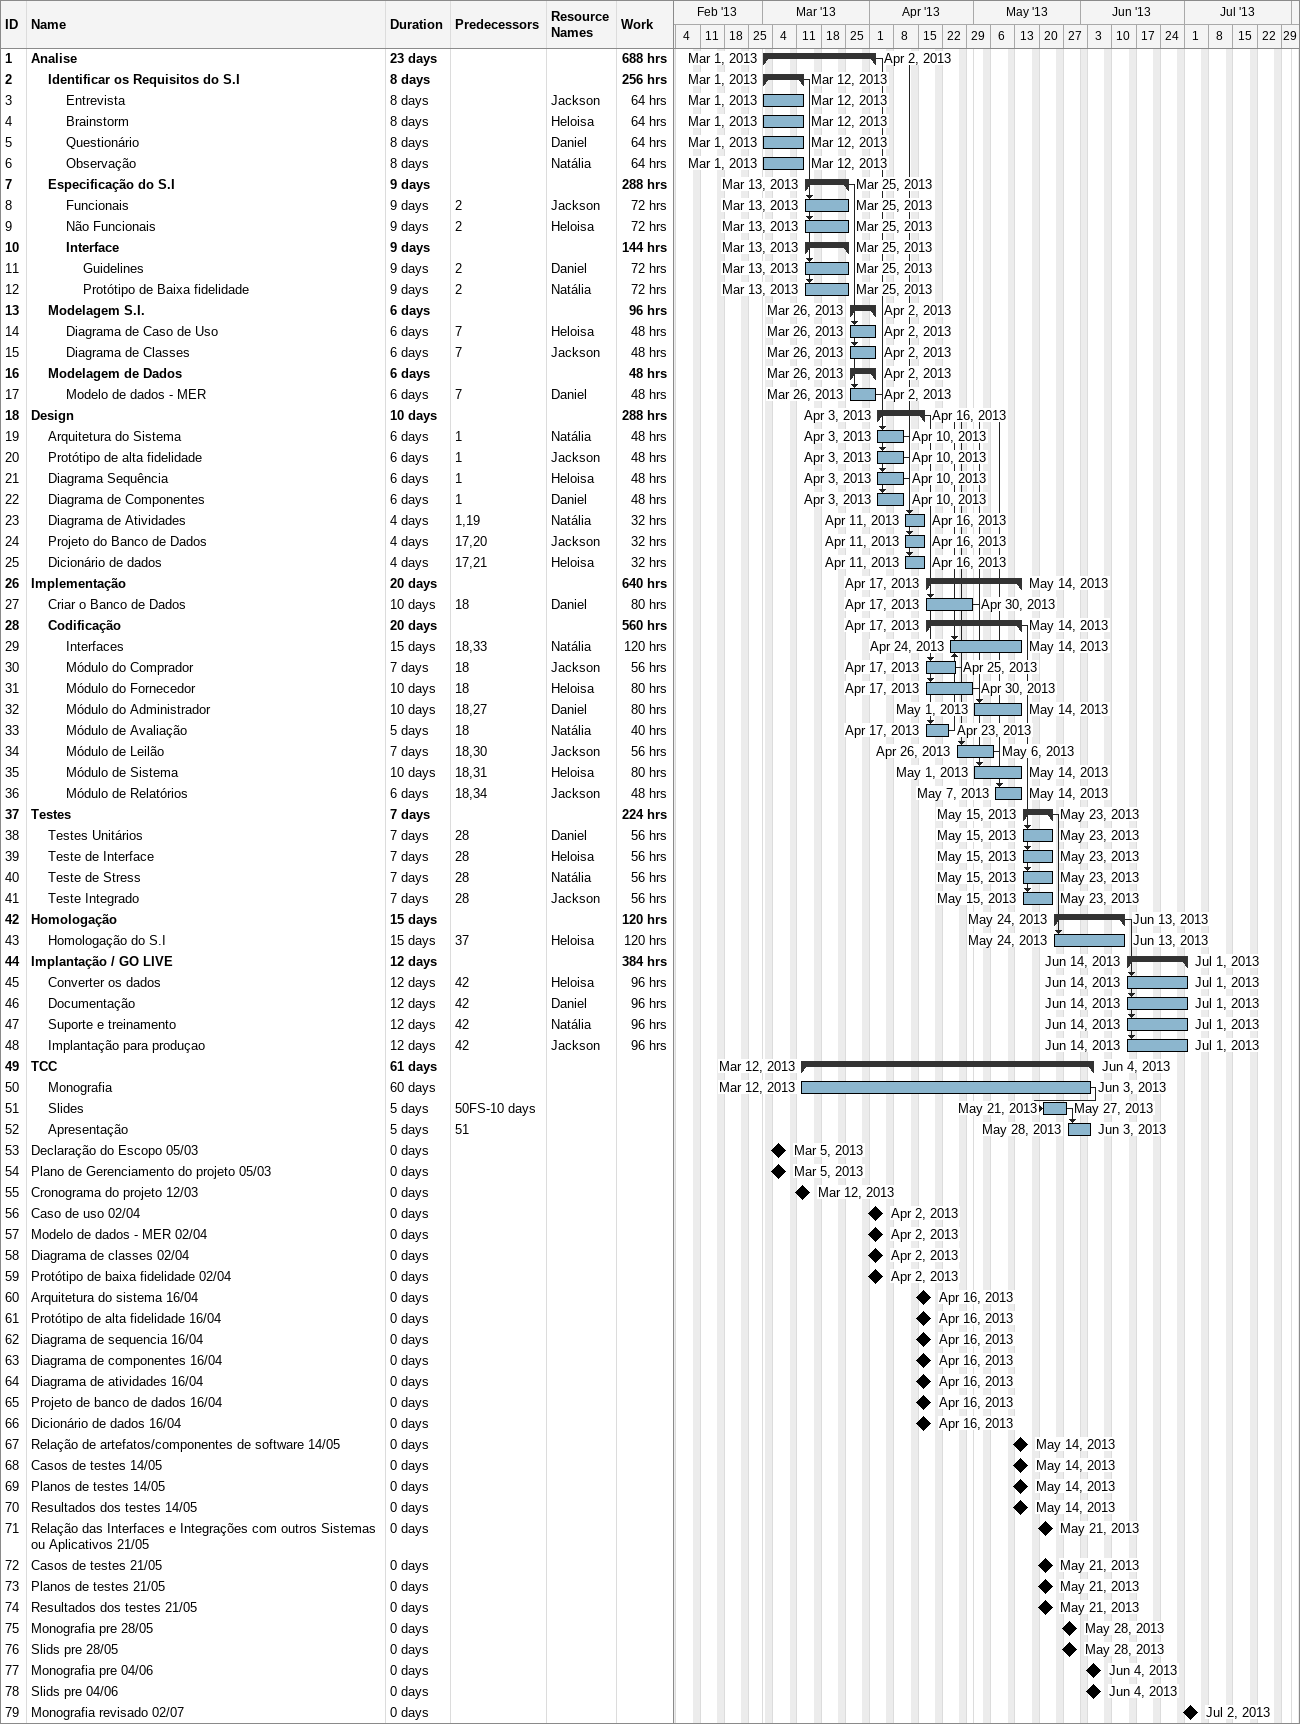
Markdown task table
| ID | Level | Task | Duration | Start | Finish | Predecessors | Resources | Work (h) |
|---|---|---|---|---|---|---|---|---|
| 1 | 1 | **Analise** | 23d | 2013-03-01 | 2013-04-02 |  |  | 688 |
| 2 | 2 | **Identificar os Requisitos do S.I** | 8d | 2013-03-01 | 2013-03-12 |  |  | 256 |
| 3 | 3 | Entrevista | 8d | 2013-03-01 | 2013-03-12 |  | Jackson | 64 |
| 4 | 3 | Brainstorm | 8d | 2013-03-01 | 2013-03-12 |  | Heloisa | 64 |
| 5 | 3 | Questionário | 8d | 2013-03-01 | 2013-03-12 |  | Daniel | 64 |
| 6 | 3 | Observação | 8d | 2013-03-01 | 2013-03-12 |  | Natália | 64 |
| 7 | 2 | **Especificação do S.I** | 9d | 2013-03-13 | 2013-03-25 |  |  | 288 |
| 8 | 3 | Funcionais | 9d | 2013-03-13 | 2013-03-25 | 2 | Jackson | 72 |
| 9 | 3 | Não Funcionais | 9d | 2013-03-13 | 2013-03-25 | 2 | Heloisa | 72 |
| 10 | 3 | **Interface** | 9d | 2013-03-13 | 2013-03-25 |  |  | 144 |
| 11 | 4 | Guidelines | 9d | 2013-03-13 | 2013-03-25 | 2 | Daniel | 72 |
| 12 | 4 | Protótipo de Baixa fidelidade | 9d | 2013-03-13 | 2013-03-25 | 2 | Natália | 72 |
| 13 | 2 | **Modelagem S.I.** | 6d | 2013-03-26 | 2013-04-02 |  |  | 96 |
| 14 | 3 | Diagrama de Caso de Uso | 6d | 2013-03-26 | 2013-04-02 | 7 | Heloisa | 48 |
| 15 | 3 | Diagrama de Classes | 6d | 2013-03-26 | 2013-04-02 | 7 | Jackson | 48 |
| 16 | 2 | **Modelagem de Dados** | 6d | 2013-03-26 | 2013-04-02 |  |  | 48 |
| 17 | 3 | Modelo de dados - MER | 6d | 2013-03-26 | 2013-04-02 | 7 | Daniel | 48 |
| 18 | 1 | **Design** | 10d | 2013-04-03 | 2013-04-16 |  |  | 288 |
| 19 | 2 | Arquitetura do Sistema | 6d | 2013-04-03 | 2013-04-10 | 1 | Natália | 48 |
| 20 | 2 | Protótipo de alta fidelidade | 6d | 2013-04-03 | 2013-04-10 | 1 | Jackson | 48 |
| 21 | 2 | Diagrama Sequência | 6d | 2013-04-03 | 2013-04-10 | 1 | Heloisa | 48 |
| 22 | 2 | Diagrama de Componentes | 6d | 2013-04-03 | 2013-04-10 | 1 | Daniel | 48 |
| 23 | 2 | Diagrama de Atividades | 4d | 2013-04-11 | 2013-04-16 | 1, 19 | Natália | 32 |
| 24 | 2 | Projeto do Banco de Dados | 4d | 2013-04-11 | 2013-04-16 | 17, 20 | Jackson | 32 |
| 25 | 2 | Dicionário de dados | 4d | 2013-04-11 | 2013-04-16 | 17, 21 | Heloisa | 32 |
| 26 | 1 | **Implementação** | 20d | 2013-04-17 | 2013-05-14 |  |  | 640 |
| 27 | 2 | Criar o Banco de Dados | 10d | 2013-04-17 | 2013-04-30 | 18 | Daniel | 80 |
| 28 | 2 | **Codificação** | 20d | 2013-04-17 | 2013-05-14 |  |  | 560 |
| 29 | 3 | Interfaces | 15d | 2013-04-24 | 2013-05-14 | 18, 33 | Natália | 120 |
| 30 | 3 | Módulo do Comprador | 7d | 2013-04-17 | 2013-04-25 | 18 | Jackson | 56 |
| 31 | 3 | Módulo do Fornecedor | 10d | 2013-04-17 | 2013-04-30 | 18 | Heloisa | 80 |
| 32 | 3 | Módulo do Administrador | 10d | 2013-05-01 | 2013-05-14 | 18, 27 | Daniel | 80 |
| 33 | 3 | Módulo de Avaliação | 5d | 2013-04-17 | 2013-04-23 | 18 | Natália | 40 |
| 34 | 3 | Módulo de Leilão | 7d | 2013-04-26 | 2013-05-06 | 18, 30 | Jackson | 56 |
| 35 | 3 | Módulo de Sistema | 10d | 2013-05-01 | 2013-05-14 | 18, 31 | Heloisa | 80 |
| 36 | 3 | Módulo de Relatórios | 6d | 2013-05-07 | 2013-05-14 | 18, 34 | Jackson | 48 |
| 37 | 1 | **Testes** | 7d | 2013-05-15 | 2013-05-23 |  |  | 224 |
| 38 | 2 | Testes Unitários | 7d | 2013-05-15 | 2013-05-23 | 28 | Daniel | 56 |
| 39 | 2 | Teste de Interface | 7d | 2013-05-15 | 2013-05-23 | 28 | Heloisa | 56 |
| 40 | 2 | Teste de Stress | 7d | 2013-05-15 | 2013-05-23 | 28 | Natália | 56 |
| 41 | 2 | Teste Integrado | 7d | 2013-05-15 | 2013-05-23 | 28 | Jackson | 56 |
| 42 | 1 | **Homologação** | 15d | 2013-05-24 | 2013-06-13 |  |  | 120 |
| 43 | 2 | Homologação do S.I | 15d | 2013-05-24 | 2013-06-13 | 37 | Heloisa | 120 |
| 44 | 1 | **Implantação / GO LIVE** | 12d | 2013-06-14 | 2013-07-01 |  |  | 384 |
| 45 | 2 | Converter os dados | 12d | 2013-06-14 | 2013-07-01 | 42 | Heloisa | 96 |
| 46 | 2 | Documentação | 12d | 2013-06-14 | 2013-07-01 | 42 | Daniel | 96 |
| 47 | 2 | Suporte e treinamento | 12d | 2013-06-14 | 2013-07-01 | 42 | Natália | 96 |
| 48 | 2 | Implantação para produçao | 12d | 2013-06-14 | 2013-07-01 | 42 | Jackson | 96 |
| 49 | 1 | **TCC** | 61d | 2013-03-12 | 2013-06-04 |  |  |  |
| 50 | 2 | Monografia | 60d | 2013-03-12 | 2013-06-03 |  |  |  |
| 51 | 2 | Slides | 5d | 2013-05-21 | 2013-05-27 | 50FS-10d |  |  |
| 52 | 2 | Apresentação | 5d | 2013-05-28 | 2013-06-03 | 51 |  |  |
| 53 | 1 | Declaração do Escopo 05/03 | 0d | 2013-03-05 | 2013-03-05 |  |  |  |
| 54 | 1 | Plano de Gerenciamento do projeto 05/03 | 0d | 2013-03-05 | 2013-03-05 |  |  |  |
| 55 | 1 | Cronograma do projeto 12/03 | 0d | 2013-03-12 | 2013-03-12 |  |  |  |
| 56 | 1 | Caso de uso 02/04 | 0d | 2013-04-02 | 2013-04-02 |  |  |  |
| 57 | 1 | Modelo de dados - MER 02/04 | 0d | 2013-04-02 | 2013-04-02 |  |  |  |
| 58 | 1 | Diagrama de classes 02/04 | 0d | 2013-04-02 | 2013-04-02 |  |  |  |
| 59 | 1 | Protótipo de baixa fidelidade 02/04 | 0d | 2013-04-02 | 2013-04-02 |  |  |  |
| 60 | 1 | Arquitetura do sistema 16/04 | 0d | 2013-04-16 | 2013-04-16 |  |  |  |
| 61 | 1 | Protótipo de alta fidelidade 16/04 | 0d | 2013-04-16 | 2013-04-16 |  |  |  |
| 62 | 1 | Diagrama de sequencia 16/04 | 0d | 2013-04-16 | 2013-04-16 |  |  |  |
| 63 | 1 | Diagrama de componentes 16/04 | 0d | 2013-04-16 | 2013-04-16 |  |  |  |
| 64 | 1 | Diagrama de atividades 16/04 | 0d | 2013-04-16 | 2013-04-16 |  |  |  |
| 65 | 1 | Projeto de banco de dados 16/04 | 0d | 2013-04-16 | 2013-04-16 |  |  |  |
| 66 | 1 | Dicionário de dados 16/04 | 0d | 2013-04-16 | 2013-04-16 |  |  |  |
| 67 | 1 | Relação de artefatos/componentes de software 14/05 | 0d | 2013-05-14 | 2013-05-14 |  |  |  |
| 68 | 1 | Casos de testes 14/05 | 0d | 2013-05-14 | 2013-05-14 |  |  |  |
| 69 | 1 | Planos de testes 14/05 | 0d | 2013-05-14 | 2013-05-14 |  |  |  |
| 70 | 1 | Resultados dos testes 14/05 | 0d | 2013-05-14 | 2013-05-14 |  |  |  |
| 71 | 1 | Relação das Interfaces e Integrações com outros Sistemas ou Aplicativos 21/05 | 0d | 2013-05-21 | 2013-05-21 |  |  |  |
| 72 | 1 | Casos de testes 21/05 | 0d | 2013-05-21 | 2013-05-21 |  |  |  |
| 73 | 1 | Planos de testes 21/05 | 0d | 2013-05-21 | 2013-05-21 |  |  |  |
| 74 | 1 | Resultados dos testes 21/05 | 0d | 2013-05-21 | 2013-05-21 |  |  |  |
| 75 | 1 | Monografia pre 28/05 | 0d | 2013-05-28 | 2013-05-28 |  |  |  |
| 76 | 1 | Slids pre 28/05 | 0d | 2013-05-28 | 2013-05-28 |  |  |  |
| 77 | 1 | Monografia pre 04/06 | 0d | 2013-06-04 | 2013-06-04 |  |  |  |
| 78 | 1 | Slids pre 04/06 | 0d | 2013-06-04 | 2013-06-04 |  |  |  |
| 79 | 1 | Monografia revisado 02/07 | 0d | 2013-07-02 | 2013-07-02 |  |  |  |
